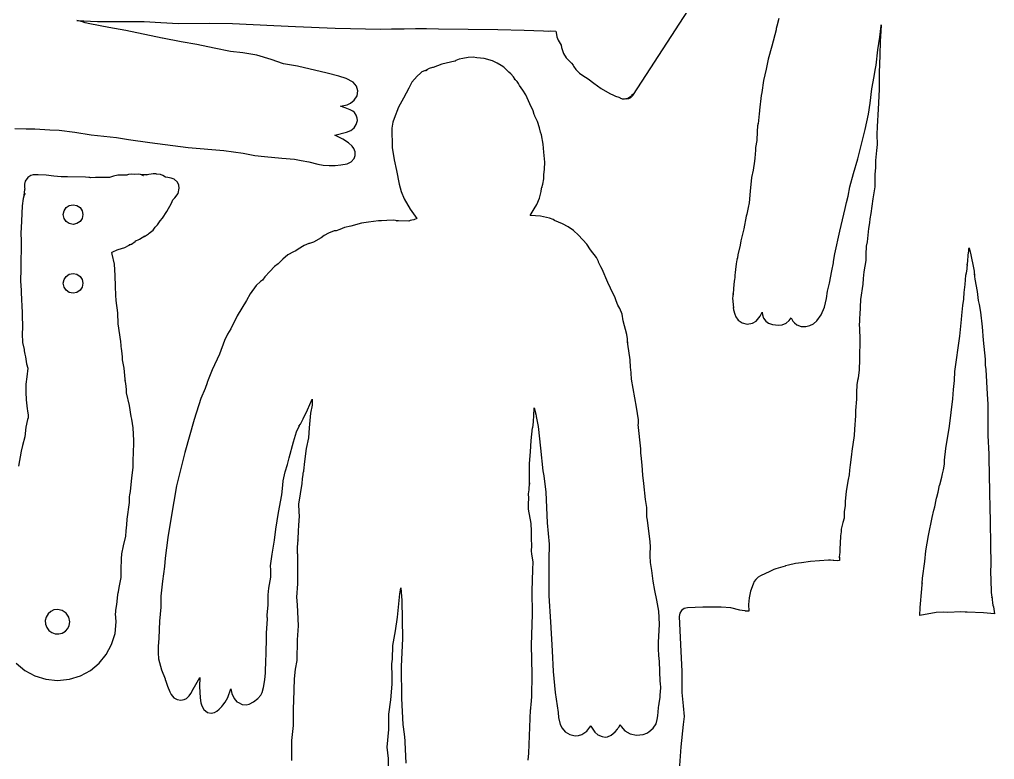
# Model space of a CAD drawing. Extents: x -40 to 800, y 150 to 800.
# Drawn here: x 147.8 to 346.3, y 571.8 to 722.4 of the extents above; entities that cross this region are included whole.
import ezdxf

# ---------------------------------------------------------------- set-up
doc = ezdxf.new("R2010")
doc.units = 0

msp = doc.modelspace()

# ---------------------------------------------------------------- linework, layer by layer
for p, q in [((272.835, 707.08), (293.193, 738.574)), ((302.41, 722.563), (301.99, 721.009)), ((160.186, 722.033), (159.502, 722.188)), ((159.502, 722.188), (163.731, 721.993)), ((160.863, 721.854), (160.186, 722.033)), ((161.023, 721.79), (160.863, 721.854)), ((161.197, 721.718), (161.023, 721.79)), ((162.145, 721.513), (161.197, 721.718)), ((166.022, 720.746), (162.145, 721.513)), ((163.731, 721.993), (168.545, 721.975875)), ((169.457, 720.123), (166.022, 720.746)), ((168.545, 721.975875), (173.179, 721.976)), ((173.179, 721.976), (176.590375, 721.756375)), ((176.590375, 721.756375), (180.181, 721.563)), ((180.181, 721.563), (186.493, 721.648)), ((186.493, 721.648), (191.203, 721.58)), ((191.203, 721.58), (199.574, 721.152)), ((199.574, 721.152), (204.044, 720.978)), ((204.044, 720.978), (212.065, 720.6)), ((212.065, 720.6), (221.369, 720.427)), ((221.369, 720.427), (223.535, 720.478)), ((223.535, 720.478), (226.106, 720.461)), ((226.106, 720.461), (228.423, 720.565)), ((228.423, 720.565), (230.67325, 720.559625)), ((230.67325, 720.559625), (233.099, 720.462)), ((233.099, 720.462), (245.203, 720.375)), ((301.886, 720.559), (301.862, 720.391)), ((301.99, 721.009), (301.886, 720.559)), ((322.975, 718.801), (323.217, 721.104)), ((323.248, 721.247), (323.075, 718.948)), ((323.217, 721.104), (323.248, 721.261)), ((323.248, 721.261), (323.248, 721.247)), ((176.903, 718.566), (169.457, 720.123)), ((176.949, 718.558), (176.903, 718.566)), ((180.764, 717.823), (176.949, 718.558)), ((245.203, 720.375), (250.55, 720.22)), ((250.55, 720.22), (254.503, 720.059)), ((254.503, 720.059), (255.579375, 720.02075)), ((255.579375, 720.02075), (255.95, 720.059)), ((255.95, 720.059), (257.012, 719.992)), ((257.012, 719.992), (257.037, 719.701)), ((257.037, 719.701), (257.190125, 718.858)), ((257.190125, 718.858), (257.455, 718.15)), ((301.845, 720.25), (301.004, 716.952)), ((301.862, 720.391), (301.845, 720.25)), ((322.55, 716.227), (322.975, 718.801)), ((323.075, 718.948), (323.04, 717.934)), ((183.957, 717.3), (180.764, 717.823)), ((187.440875, 716.510125), (183.957, 717.3)), ((190.747, 715.835), (187.440875, 716.510125)), ((257.455, 718.15), (258.069, 717.136)), ((258.069, 717.136), (258.172125, 716.651875)), ((258.172125, 716.651875), (258.552, 715.465)), ((301.004, 716.952), (300.226, 714.279)), ((323.04, 717.934), (322.974, 715.134)), ((193.279, 715.58675), (190.747, 715.835)), ((196.15, 715.151), (193.279, 715.58675)), ((199.07425, 714.21075), (196.15, 715.151)), ((239.133, 714.676), (238.074, 714.471)), ((240.1825, 714.6785), (239.133, 714.676)), ((240.926, 714.594), (240.1825, 714.6785)), ((242.411625, 714.41775), (240.926, 714.594)), ((258.552, 715.465), (259.090125, 714.57)), ((259.090125, 714.57), (259.623, 714.065)), ((322.21, 713.085), (322.55, 716.227)), ((322.974, 715.134), (322.818, 711.544)), ((201.595, 713.383), (199.07425, 714.21075)), ((204.422, 712.892), (201.595, 713.383)), ((210.462, 711.444), (204.422, 712.892)), ((231.89125, 712.59225), (231.221, 712.393)), ((232.002, 712.583), (231.89125, 712.59225)), ((233.77, 713.26), (232.002, 712.583)), ((236.413, 713.907), (233.77, 713.26)), ((236.483, 713.921), (236.413, 713.907)), ((236.632, 714.019), (236.483, 713.921)), ((237.313, 714.303), (236.632, 714.019)), ((238.074, 714.471), (237.313, 714.303)), ((244.081, 713.985), (242.411625, 714.41775)), ((245.073625, 713.50925), (244.081, 713.985)), ((245.848, 713.008), (245.073625, 713.50925)), ((246.432, 712.649), (245.848, 713.008)), ((247.035, 712.085), (246.432, 712.649)), ((259.623, 714.065), (260.223, 713.516)), ((260.223, 713.516), (260.536, 713.073)), ((260.536, 713.073), (260.57025, 712.91275)), ((260.57025, 712.91275), (261.065, 712.214)), ((300.226, 714.279), (299.804, 712.278)), ((321.999, 712.063), (322.21, 713.085)), ((212.811, 710.834), (210.462, 711.444)), ((214.29775, 710.39775), (212.811, 710.834)), ((228.762, 710.845), (227.718625, 709.597375)), ((229.452, 711.462), (228.762, 710.845)), ((229.725125, 711.699875), (229.452, 711.462)), ((230.29, 711.961), (229.725125, 711.699875)), ((230.481, 711.99), (230.29, 711.961)), ((230.569, 712.029), (230.481, 711.99)), ((230.841, 712.046), (230.489, 711.992)), ((230.489, 711.992), (230.62, 712.024)), ((230.595, 712.089125), (230.569, 712.029)), ((231.221, 712.393), (230.595, 712.089125)), ((230.62, 712.024), (230.841, 712.046)), ((247.441, 711.674), (247.035, 712.085)), ((247.825, 711.32), (247.441, 711.674)), ((248.416, 710.708), (247.825, 711.32)), ((248.755, 710.184), (248.416, 710.708)), ((261.065, 712.214), (261.814375, 711.48025)), ((261.814375, 711.48025), (262.488, 710.991)), ((262.488, 710.991), (263.61, 710.317)), ((299.804, 712.278), (299.253, 709.962)), ((321.353, 708.233), (321.802, 710.746)), ((321.802, 710.746), (321.999, 712.063)), ((322.818, 711.544), (322.842, 708.105)), ((215.765, 709.609), (214.29775, 710.39775)), ((216.435828, 708.810625), (215.765, 709.609)), ((216.706625, 707.83525), (216.435828, 708.810625)), ((227.718625, 709.597375), (227.06, 708.391)), ((249.109, 709.787), (248.533, 710.322)), ((248.533, 710.322), (248.6045, 710.25975)), ((248.6045, 710.25975), (248.82, 710.091)), ((248.82, 710.091), (248.755, 710.184)), ((249.392, 709.357), (249.109, 709.787)), ((249.608, 708.947), (249.392, 709.357)), ((249.916, 708.478), (249.608, 708.947)), ((263.61, 710.317), (264.743, 709.397)), ((264.743, 709.397), (266.20425, 708.319125)), ((299.253, 709.962), (298.943, 707.523)), ((215.975, 705.952), (216.559109, 706.8325)), ((216.559109, 706.8325), (216.706625, 707.83525)), ((227.06, 708.391), (225.963, 706.361)), ((250.307875, 707.98625), (249.916, 708.478)), ((250.9, 707.076), (250.307875, 707.98625)), ((251.713, 705.195), (250.9, 707.076)), ((266.20425, 708.319125), (267.982, 707.284)), ((267.982, 707.284), (268.274, 707.164)), ((268.274, 707.164), (268.485, 707.094)), ((268.485, 707.094), (268.589, 707.064)), ((268.589, 707.064), (269.182, 706.759)), ((269.182, 706.759), (269.83, 706.542)), ((269.83, 706.542), (270.066, 706.473)), ((271.495625, 706.293875), (272.277, 706.678)), ((272.277, 706.678), (271.658, 706.318)), ((272.256547, 706.513672), (272.684, 706.88)), ((272.407, 706.825), (272.645, 707.155)), ((272.546, 706.988), (272.407, 706.825)), ((272.645, 707.155), (272.546, 706.988)), ((272.684, 706.88), (272.835, 707.08)), ((298.792, 706.903), (298.488, 703.923)), ((298.943, 707.523), (298.792, 706.903)), ((320.961, 705.32), (321.353, 708.233)), ((322.842, 708.105), (322.635, 704.105)), ((213.171, 704.733), (214.50775, 705.02525)), ((214.131, 704.41), (213.171, 704.733)), ((214.50775, 705.02525), (215.23425, 705.377906)), ((215.23425, 705.377906), (215.975, 705.952)), ((225.008125, 704.559), (224.111, 702.259)), ((225.963, 706.361), (225.008125, 704.559)), ((252.405, 703.763), (251.713, 705.195)), ((270.066, 706.473), (270.002, 706.46175)), ((270.002, 706.46175), (270.523, 706.26)), ((270.523, 706.26), (270.991547, 706.208734)), ((270.991547, 706.208734), (271.495625, 706.293875)), ((271.655, 706.318), (271.246625, 706.222875)), ((271.246625, 706.222875), (271.292, 706.241)), ((271.292, 706.241), (271.842125, 706.324625)), ((271.658, 706.318), (271.655, 706.318)), ((271.842125, 706.324625), (272.256547, 706.513672)), ((320.616, 703.111), (320.961, 705.32)), ((215.14, 703.971), (214.131, 704.41)), ((215.676125, 703.74025), (215.14, 703.971)), ((215.990359, 703.453219), (215.676125, 703.74025)), ((216.354, 702.881), (215.990359, 703.453219)), ((216.565266, 702.307188), (216.354, 702.881)), ((252.615, 703.047), (252.405, 703.763)), ((252.72, 702.747), (252.615, 703.047)), ((252.735, 702.711), (252.72, 702.747)), ((253.299, 701.649), (252.735, 702.711)), ((298.367, 703.157), (298.171, 701.129)), ((298.458, 703.792), (298.367, 703.157)), ((298.488, 703.923), (298.458, 703.792)), ((319.952, 700.012), (320.616, 703.111)), ((322.635, 704.105), (322.411, 700.573)), ((215.933, 700.348875), (216.366, 701.014)), ((216.366, 701.014), (216.599625, 701.8095)), ((216.599625, 701.8095), (216.565266, 702.307188)), ((223.819875, 701.462625), (223.612, 700.229)), ((224.111, 702.259), (223.819875, 701.462625)), ((253.703125, 700.298375), (253.299, 701.649)), ((298.062, 700.714), (298.012, 699.551)), ((298.159625, 701.196), (298.062, 700.714)), ((298.171, 701.129), (298.159625, 701.196)), ((146.865, 700.202), (149.203, 700.117)), ((149.203, 700.117), (150.949, 700.151)), ((150.949, 700.151), (154.009, 699.947)), ((154.009, 699.947), (155.901, 699.847)), ((155.901, 699.847), (159.100875, 699.4415)), ((159.100875, 699.4415), (162.45, 698.928)), ((162.45, 698.928), (167.584, 698.395)), ((212.03, 698.839), (214.399, 699.426)), ((213.637, 698.004), (212.03, 698.839)), ((214.399, 699.426), (215.299, 699.791)), ((215.299, 699.791), (215.933, 700.348875)), ((223.612, 700.229), (223.688, 696.328)), ((253.868, 699.448), (253.703125, 700.298375)), ((253.8985, 699.439125), (253.868, 699.448)), ((254.073, 698.939), (253.8985, 699.439125)), ((254.424, 696.997625), (254.073, 698.939)), ((298.012, 699.551), (297.888, 697.738)), ((318.453, 694.039), (319.952, 700.012)), ((322.411, 700.573), (322.378, 698.945)), ((322.378, 698.945), (322.401, 696.934)), ((167.584, 698.395), (170.014, 697.988)), ((170.014, 697.988), (174.343, 697.347)), ((174.343, 697.347), (182.133, 696.357)), ((214.79, 697.28), (213.637, 698.004)), ((215.543, 696.607125), (214.79, 697.28)), ((254.556, 695.369), (254.424, 696.997625)), ((297.888, 697.738), (297.67, 696.333)), ((322.401, 696.934), (322.267, 695.704)), ((182.133, 696.357), (189.455, 695.688)), ((189.455, 695.688), (193.325, 695.207)), ((193.325, 695.207), (195.735, 694.689)), ((195.735, 694.689), (197.692, 694.515)), ((215.88125, 696.100859), (215.543, 696.607125)), ((216.128, 695.425), (215.88125, 696.100859)), ((215.944, 694.083), (216.147375, 694.72025)), ((216.147375, 694.72025), (216.128, 695.425)), ((223.688, 696.328), (224.099, 693.82125)), ((254.741, 693.363), (254.556, 695.369)), ((297.555, 694.943), (297.506, 694.152)), ((297.643, 695.756), (297.555, 694.943)), ((297.67, 696.333), (297.643, 695.756)), ((322.267, 695.704), (322.095, 693.658)), ((197.692, 694.515), (201.203, 694.134)), ((201.203, 694.134), (203.817, 693.924)), ((203.817, 693.924), (205.179, 693.657)), ((205.179, 693.657), (206.701, 693.422)), ((206.701, 693.422), (208.559, 692.96025)), ((208.559, 692.96025), (209.659469, 692.752062)), ((209.659469, 692.752062), (210.891, 692.665)), ((210.891, 692.665), (211.546, 692.668)), ((211.52975, 692.667625), (211.677, 692.674)), ((211.546, 692.668), (211.52975, 692.667625)), ((211.677, 692.674), (212.062, 692.696)), ((212.062, 692.696), (213.208, 692.793)), ((213.208, 692.793), (214.518, 693.037)), ((214.518, 693.037), (215.346, 693.422)), ((215.346, 693.422), (215.944, 694.083)), ((224.099, 693.82125), (224.597, 691.625)), ((254.69125, 691.911625), (254.741, 693.363)), ((297.464, 693.543), (297.144, 691.697)), ((297.506, 694.152), (297.464, 693.543)), ((317.621, 691.068), (318.453, 694.039)), ((322.086, 692.79), (322.051, 692.224)), ((322.095, 693.658), (322.073, 693.007)), ((322.073, 693.007), (322.086, 692.79)), ((150.581, 690.737), (150.138125, 690.644375)), ((151.142, 690.772), (150.581, 690.737)), ((151.553875, 690.754375), (151.142, 690.772)), ((151.638, 690.745), (151.553875, 690.754375)), ((153.271, 690.684), (151.638, 690.745)), ((154.812, 690.518), (153.271, 690.684)), ((167.868, 690.704), (166.978625, 690.506125)), ((169.703, 690.708), (167.868, 690.704)), ((169.801, 690.732), (169.703, 690.708)), ((170.037, 690.8315), (169.801, 690.732)), ((170.669, 690.895), (170.037, 690.8315)), ((171.158, 690.86), (170.669, 690.895)), ((172.114, 690.867), (171.158, 690.86)), ((172.468, 690.827), (172.114, 690.867)), ((173.08, 690.624), (172.468, 690.827)), ((173.497, 690.757), (172.718, 690.764)), ((172.718, 690.764), (172.76, 690.751)), ((172.76, 690.751), (173.012625, 690.6485)), ((173.820625, 690.756375), (173.497, 690.757)), ((175.025, 690.972), (173.782, 690.74)), ((173.782, 690.74), (173.820625, 690.756375)), ((175.671, 690.965375), (175.025, 690.972)), ((175.75, 690.928), (175.671, 690.965375)), ((176.498109, 690.815188), (175.75, 690.928)), ((177.032375, 690.618), (176.498109, 690.815188)), ((224.597, 691.625), (225.116, 688.855875)), ((254.555125, 689.982125), (254.58, 690.734)), ((254.58, 690.734), (254.69125, 691.911625)), ((297.144, 691.697), (296.8, 690.204)), ((316.866, 688.344), (317.621, 691.068)), ((321.928, 690.805), (321.911, 688.3)), ((322.051, 692.224), (321.928, 690.805)), ((148.963375, 689.480375), (148.839, 688.874)), ((148.839, 688.874), (148.858, 688.197)), ((149.495, 690.239), (148.963375, 689.480375)), ((150.138125, 690.644375), (149.495, 690.239)), ((156.313, 690.361), (154.812, 690.518)), ((157.592, 690.352), (156.313, 690.361)), ((161.251, 690.258), (157.592, 690.352)), ((161.963, 690.227), (161.251, 690.258)), ((162.046, 690.218), (161.963, 690.227)), ((162.155, 690.203), (162.046, 690.218)), ((162.283, 690.176), (162.155, 690.203)), ((163.327, 690.189), (162.283, 690.176)), ((165.189, 690.232), (163.327, 690.189)), ((166.175, 690.228), (165.189, 690.232)), ((166.588, 690.333), (166.175, 690.228)), ((166.978625, 690.506125), (166.588, 690.333)), ((173.012625, 690.6485), (173.08, 690.624)), ((177.54, 690.278), (177.032375, 690.618)), ((178.009, 690.222), (177.54, 690.278)), ((178.68, 690.08), (178.009, 690.222)), ((179.290375, 689.8665), (178.68, 690.08)), ((179.996, 689.239), (179.290375, 689.8665)), ((180.252344, 688.690562), (179.996, 689.239)), ((180.3345, 688.06825), (180.252344, 688.690562)), ((225.116, 688.855875), (225.524844, 687.361672)), ((254.12, 688.176), (254.387, 688.886)), ((254.387, 688.886), (254.555125, 689.982125)), ((296.8, 690.204), (296.55175, 687.423125)), ((148.869, 687.755), (148.735, 686.569)), ((148.965, 686.995), (148.754, 686.543)), ((148.779, 686.633), (148.965, 686.995)), ((148.858, 688.197), (148.892, 687.828)), ((148.892, 687.828), (148.869, 687.755)), ((179.48, 686.11125), (180.103, 686.989)), ((180.103, 686.989), (180.3345, 688.06825)), ((225.524844, 687.361672), (226.148, 685.852)), ((253.669, 686.048), (254.005, 687.393)), ((254.005, 687.393), (254.102, 687.999)), ((254.102, 687.999), (254.154875, 688.268625)), ((254.154875, 688.268625), (254.12, 688.176)), ((296.55175, 687.423125), (296.344, 685.045)), ((316.495, 686.438), (316.866, 688.344)), ((321.911, 688.3), (321.531, 685.884)), ((148.577, 685.915), (148.372, 684.483)), ((148.7, 686.426), (148.577, 685.915)), ((148.722, 686.471), (148.7, 686.426)), ((148.735, 686.569), (148.722, 686.471)), ((148.754, 686.543), (148.779, 686.633)), ((148.754, 686.543), (148.754, 686.543)), ((177.818, 683.319), (178.743, 685.018)), ((178.743, 685.018), (179.07, 685.676)), ((179.07, 685.676), (179.48, 686.11125)), ((226.148, 685.852), (227.37575, 683.75125)), ((253.13275, 684.706), (253.669, 686.048)), ((296.344, 685.045), (296.132, 684.102)), ((315.871, 683.938), (316.179, 685.16)), ((316.179, 685.16), (316.495, 686.438)), ((321.531, 685.884), (321.102, 682.874)), ((148.372, 684.483), (148.219, 681.358)), ((156.74, 682.689), (156.89725, 683.467672)), ((156.89725, 683.467672), (157.326, 684.103375)), ((157.326, 684.103375), (157.96175, 684.531891)), ((157.96175, 684.531891), (158.74, 684.689)), ((158.74, 684.689), (159.518828, 684.531891)), ((159.518828, 684.531891), (160.154875, 684.103375)), ((160.154875, 684.103375), (160.583734, 683.467672)), ((160.583734, 683.467672), (160.741, 682.689)), ((176.952, 681.952), (177.818, 683.319)), ((227.37575, 683.75125), (228.719, 681.868)), ((251.812, 682.513), (252.601, 683.85)), ((252.601, 683.85), (253.13275, 684.706)), ((295.878, 682.773), (295.743, 682.328)), ((296.132, 684.102), (295.878, 682.773)), ((314.844, 679.334), (315.871, 683.938)), ((321.102, 682.874), (320.92, 681.839)), ((148.219, 681.358), (148.104, 678.814)), ((156.89725, 681.91075), (156.74, 682.689)), ((157.326, 681.275), (156.89725, 681.91075)), ((157.96175, 680.84625), (157.326, 681.275)), ((158.74, 680.689), (157.96175, 680.84625)), ((159.518828, 680.846109), (158.74, 680.689)), ((160.154875, 681.274625), (159.518828, 680.846109)), ((160.583734, 681.910328), (160.154875, 681.274625)), ((160.741, 682.689), (160.583734, 681.910328)), ((175.919, 680.578), (176.487, 681.419)), ((176.487, 681.419), (176.952, 681.952)), ((217.459, 680.939), (215.279, 680.35)), ((218.859, 681.114), (217.459, 680.939)), ((220.936, 681.384), (218.859, 681.114)), ((221.513, 681.384), (220.936, 681.384)), ((222.5825, 681.49875), (221.513, 681.384)), ((224.045, 681.528), (222.5825, 681.49875)), ((224.68225, 681.434375), (224.045, 681.528)), ((224.954, 681.419), (224.559625, 681.4215)), ((224.559625, 681.4215), (224.727, 681.391)), ((224.727, 681.391), (224.68225, 681.434375)), ((224.957, 681.419), (224.954, 681.419)), ((227.063, 681.319), (224.957, 681.419)), ((227.361, 681.446), (227.063, 681.319)), ((227.698, 681.553), (227.361, 681.446)), ((228.07, 681.622), (227.698, 681.553)), ((228.719, 681.868), (228.07, 681.622)), ((251.814, 682.513), (251.812, 682.513)), ((253.879625, 682.380125), (251.814, 682.513)), ((255.712, 681.954), (253.879625, 682.380125)), ((256.466, 681.649875), (255.712, 681.954)), ((256.716, 681.492), (256.466, 681.649875)), ((258.332, 680.794), (256.716, 681.492)), ((259.512, 680.204), (258.332, 680.794)), ((295.743, 682.328), (295.261, 679.784)), ((320.841, 680.996), (320.624, 679.813)), ((320.92, 681.839), (320.841, 680.996)), ((148.104, 678.814), (148.156, 677.427)), ((173.71, 678.505), (174.099, 678.788)), ((174.099, 678.788), (174.243, 678.861)), ((174.243, 678.861), (175.01575, 679.523125)), ((175.01575, 679.523125), (175.454, 680.087)), ((175.454, 680.087), (175.919, 680.578)), ((210.737, 678.918), (209.824, 678.387)), ((211.8775, 679.34675), (210.737, 678.918)), ((212.307, 679.381), (211.8775, 679.34675)), ((213.004, 679.672), (212.307, 679.381)), ((214.007, 680.039), (213.004, 679.672)), ((215.279, 680.35), (214.007, 680.039)), ((260.609922, 679.426469), (259.512, 680.204)), ((261.627875, 678.51075), (260.609922, 679.426469)), ((295.261, 679.784), (294.646, 677.325)), ((313.807, 674.674), (314.844, 679.334)), ((320.624, 679.813), (320.358, 677.151)), ((148.156, 677.427), (148.104, 671.577)), ((170.595, 676.684), (171.3595, 677.176625)), ((171.3595, 677.176625), (171.464063, 677.302891)), ((171.407, 677.292), (172.268, 677.694)), ((171.464063, 677.302891), (171.407, 677.292)), ((172.268, 677.694), (173.352, 678.324)), ((173.258, 678.243125), (173.71, 678.505)), ((173.352, 678.324), (173.258, 678.243125)), ((206.892, 676.817), (206.737, 676.765)), ((207.708, 677.037), (206.892, 676.817)), ((209.247, 677.973), (207.708, 677.037)), ((209.824, 678.387), (209.247, 677.973)), ((263.287, 676.648), (261.627875, 678.51075)), ((294.646, 677.325), (294.507, 676.419)), ((320.358, 677.151), (320.185, 676.277)), ((166.656, 674.986), (166.681, 674.995)), ((166.714, 674.646), (166.656, 674.986)), ((166.681, 674.995), (167.126625, 675.211875)), ((167.117, 675.245), (167.132, 675.249)), ((167.126625, 675.211875), (167.117, 675.245)), ((167.132, 675.249), (167.119, 675.246)), ((167.119, 675.246), (167.122, 675.249)), ((167.122, 675.249), (167.457, 675.343)), ((167.457, 675.343), (167.724, 675.482)), ((167.724, 675.482), (167.943, 675.539)), ((167.943, 675.539), (169.239, 675.969)), ((169.239, 675.969), (170.002, 676.362)), ((170.002, 676.362), (170.395, 676.6)), ((170.395, 676.6), (170.161625, 676.512375)), ((170.161625, 676.512375), (170.307, 676.583)), ((170.307, 676.583), (170.395, 676.6)), ((170.395, 676.6), (170.595, 676.684)), ((203.59125, 675.12125), (202.469, 674.459)), ((204.07, 675.266), (203.59125, 675.12125)), ((204.551, 675.669875), (204.07, 675.266)), ((205.764, 676.382), (204.551, 675.669875)), ((206.737, 676.765), (205.764, 676.382)), ((264.085, 675.493), (263.287, 676.648)), ((265.267, 673.913), (264.085, 675.493)), ((294.507, 676.419), (294.056, 674.499)), ((320.185, 676.277), (320.096375, 674.5795)), ((340.919, 674.4), (341.071, 675.288)), ((341.071, 675.288), (341.093, 675.76)), ((341.093, 675.76), (341.129, 675.923)), ((341.129, 675.926), (341.505, 674.504)), ((341.129, 675.923), (341.129, 675.926)), ((167.134, 672.585), (166.714, 674.646)), ((200.771, 672.909), (200.489, 672.658)), ((201.462, 673.584), (200.771, 672.909)), ((202.469, 674.459), (201.462, 673.584)), ((265.65625, 673.13), (265.267, 673.913)), ((265.669, 672.962), (265.65625, 673.13)), ((265.936, 672.437), (265.669, 672.962)), ((293.759, 673.104), (293.681, 672.575)), ((293.92, 673.648), (293.759, 673.104)), ((293.955, 673.875), (293.876, 673.531)), ((293.876, 673.531), (293.917875, 673.63225)), ((293.917875, 673.63225), (293.92, 673.648)), ((294.056, 674.499), (293.955, 673.875)), ((313.164, 671.225), (313.494, 672.879)), ((313.494, 672.879), (313.497375, 672.838)), ((313.497375, 672.838), (313.521, 673.076)), ((313.518, 673.149), (313.807, 674.674)), ((313.521, 673.076), (313.518, 673.149)), ((320.106, 673.341), (319.67, 671.01)), ((320.096375, 674.5795), (320.106, 673.341)), ((340.828, 672.753), (340.874, 673.201)), ((340.874, 673.201), (340.919, 674.4)), ((341.505, 674.504), (341.999, 671.848)), ((148.104, 671.577), (148.065, 669.219)), ((167.307625, 670.25225), (167.134, 672.585)), ((198.79, 671.121), (197.788, 669.975)), ((199.716375, 672.121625), (198.79, 671.121)), ((200.489, 672.658), (199.716375, 672.121625)), ((266.09, 672.211), (265.936, 672.437)), ((266.17, 672.066), (266.09, 672.211)), ((266.421, 671.585), (266.17, 672.066)), ((267.609, 668.87), (266.421, 671.585)), ((293.526, 670.846), (293.465, 670.422)), ((293.549, 671.543), (293.526, 670.849)), ((293.526, 670.849), (293.526, 670.846)), ((293.681, 672.575), (293.549, 671.543)), ((312.69, 668.698), (313.164, 671.225)), ((319.67, 671.01), (319.587, 669.654)), ((340.484, 670.313), (340.619, 670.836)), ((340.619, 670.836), (340.713, 671.566)), ((340.689, 672.249), (340.702, 672.296)), ((340.702, 672.293), (340.689, 672.249)), ((340.702, 672.296), (340.702, 672.293)), ((340.702, 672.296), (340.702, 672.296)), ((340.713, 671.566), (340.758, 671.979)), ((340.758, 671.979), (340.779, 672.298)), ((340.766, 672.527), (340.828, 672.753)), ((340.779, 672.298), (340.766, 672.527)), ((341.999, 671.848), (342.127, 671.191)), ((342.127, 671.191), (342.178, 670.869)), ((342.178, 670.869), (342.225, 670.406)), ((148.065, 669.219), (148.157, 667.26)), ((156.74, 668.689), (156.89725, 669.46725)), ((156.89725, 669.46725), (157.326, 670.103)), ((157.326, 670.103), (157.96175, 670.53175)), ((157.96175, 670.53175), (158.74, 670.689)), ((158.74, 670.689), (159.518828, 670.53175)), ((159.518828, 670.53175), (160.154875, 670.103)), ((160.154875, 670.103), (160.583734, 669.46725)), ((160.583734, 669.46725), (160.741, 668.689)), ((167.365, 668.062), (167.307625, 670.25225)), ((196.855, 669.03975), (195.981, 668.232)), ((197.264, 669.324), (196.855, 669.03975)), ((197.788, 669.975), (197.264, 669.324)), ((268.673, 666.559), (267.609, 668.87)), ((293.392, 669.528), (293.234, 668.518)), ((293.422, 669.795), (293.392, 669.528)), ((293.465, 670.422), (293.422, 669.795)), ((319.587, 669.654), (319.466, 668.516)), ((340.308, 668.452), (340.484, 670.313)), ((342.225, 670.406), (342.232, 670.556)), ((342.232, 670.556), (342.234, 670.084)), ((342.234, 670.084), (342.304, 669.531)), ((342.304, 669.531), (342.753, 667.024)), ((148.157, 667.26), (148.213, 664.971)), ((156.89725, 667.910328), (156.74, 668.689)), ((157.326, 667.274625), (156.89725, 667.910328)), ((157.96175, 666.846109), (157.326, 667.274625)), ((160.154875, 667.274625), (159.518828, 666.846109)), ((160.583734, 667.910328), (160.154875, 667.274625)), ((160.741, 668.689), (160.583734, 667.910328)), ((167.454, 666.276), (167.365, 668.062)), ((195.981, 668.232), (194.8045, 666.562125)), ((293.234, 668.518), (293.088, 666.54)), ((312.076125, 665.594625), (312.327, 667.122)), ((312.327, 667.122), (312.69, 668.698)), ((319.466, 668.516), (319.046, 665.425)), ((340.113, 666.839), (340.308, 668.452)), ((342.753, 667.024), (342.971, 665.173)), ((148.213, 664.971), (148.294, 664.475)), ((158.74, 666.689), (157.96175, 666.846109)), ((159.518828, 666.846109), (158.74, 666.689)), ((167.486, 665.168), (167.454, 666.276)), ((167.837, 662.714), (167.486, 665.168)), ((194.015, 665.163), (192.127, 662.076)), ((194.8045, 666.562125), (194.015, 665.163)), ((268.988, 665.946), (268.673, 666.559)), ((269.272, 665.133), (268.988, 665.946)), ((269.651, 664.246), (269.272, 665.133)), ((293.003, 666.097), (292.982, 665.662)), ((292.982, 665.662), (293.137, 663.686)), ((293.045, 666.347), (293.003, 666.097)), ((293.07, 666.417), (293.045, 666.347)), ((293.079, 666.445), (293.07, 666.347)), ((293.07, 666.347), (293.07, 666.417)), ((293.133, 666.598), (293.079, 666.445)), ((293.085, 666.519), (293.133, 666.598)), ((293.088, 666.54), (293.085, 666.519)), ((311.703, 663.81), (312.076125, 665.594625)), ((319.046, 665.425), (318.859, 662.266)), ((339.875, 664.189), (340.047, 665.485)), ((340.047, 665.485), (340.051, 665.555)), ((340.051, 665.555), (340.113, 666.839)), ((342.971, 665.173), (343.163, 664.408)), ((148.294, 664.475), (148.362, 662.351)), ((270.013375, 663.538), (269.651, 664.246)), ((270.48, 662.389), (270.013375, 663.538)), ((293.137, 663.686), (293.0975, 663.798875)), ((293.0975, 663.798875), (293.172, 663.275)), ((293.172, 663.275), (293.172, 663.273)), ((293.172, 663.273), (293.42, 662.399)), ((311.024375, 662.2585), (311.703, 663.81)), ((339.666, 662.111), (339.875, 664.189)), ((343.163, 664.408), (343.454, 662.846)), ((148.362, 662.351), (148.465, 659.716)), ((167.936, 660.457), (167.837, 662.714)), ((192.127, 662.076), (190.846, 659.459)), ((270.729, 661.084), (270.48, 662.389)), ((271.443, 658.246), (270.729, 661.084)), ((293.42, 662.399), (293.6405, 661.85725)), ((293.6405, 661.85725), (294.149, 661.197)), ((294.149, 661.197), (294.95125, 660.62325)), ((297.00175, 660.545625), (297.752, 661.008)), ((297.752, 661.008), (298.5845, 661.9885)), ((298.5845, 661.9885), (299.024, 662.846)), ((299.024, 662.846), (299.041125, 662.30475)), ((299.041125, 662.30475), (299.308, 661.564)), ((299.308, 661.564), (299.764375, 660.981625)), ((299.764375, 660.981625), (300.295, 660.604)), ((303.892, 660.59), (304.529625, 661.096)), ((304.529625, 661.096), (304.913, 661.635)), ((304.913, 661.635), (305.258, 661.013)), ((305.258, 661.013), (305.571875, 660.621125)), ((309.445187, 660.464797), (310.126, 661.058)), ((310.126, 661.058), (311.024375, 662.2585)), ((318.815, 660.995), (318.758, 660.244)), ((318.846, 661.711), (318.815, 660.995)), ((318.859, 662.266), (318.846, 661.711)), ((339.225, 657.903), (339.559, 661.347)), ((339.559, 661.347), (339.666, 662.111)), ((343.454, 662.846), (343.815, 659.849)), ((148.465, 659.716), (148.3775, 658.391)), ((168.458, 656.847), (167.936, 660.457)), ((190.846, 659.459), (190.197, 658.309)), ((294.95125, 660.62325), (295.98, 660.354)), ((295.98, 660.354), (297.00175, 660.545625)), ((300.295, 660.604), (301.105, 660.325)), ((301.105, 660.325), (302.298625, 660.153375)), ((302.298625, 660.153375), (303.066859, 660.246953)), ((303.066859, 660.246953), (303.892, 660.59)), ((305.571875, 660.621125), (306.086, 660.209)), ((306.086, 660.209), (306.94425, 659.883125)), ((306.94425, 659.883125), (307.108, 659.912)), ((307.108, 659.912), (307.899063, 659.915141)), ((307.899063, 659.915141), (308.6905, 660.091625)), ((308.6905, 660.091625), (309.445187, 660.464797)), ((318.758, 660.244), (318.794, 659.468)), ((318.794, 659.468), (318.826, 659.2)), ((318.826, 659.2), (318.878, 657.501)), ((343.815, 659.849), (344.012, 657.143)), ((148.3775, 658.391), (148.446, 656.667)), ((189.577, 657.065), (188.535, 654.284)), ((190.197, 658.309), (189.577, 657.065)), ((271.595, 657.358), (271.443, 658.246)), ((271.6, 656.618), (271.595, 657.358)), ((318.878, 657.501), (318.791, 653.156)), ((338.238, 650.767), (339.225, 657.903)), ((344.012, 657.143), (344.382, 653.24)), ((148.446, 656.667), (148.769, 655.235)), ((148.769, 655.235), (148.803, 654.935)), ((168.544, 656.064), (168.458, 656.847)), ((168.538, 655.808), (168.551, 655.89)), ((168.586, 655.394), (168.538, 655.808)), ((168.551, 655.89), (168.544, 656.064)), ((168.733, 654.439), (168.586, 655.394)), ((271.606, 656.752), (271.590625, 656.605125)), ((271.590625, 656.605125), (271.6, 656.618)), ((271.655, 656.296), (271.606, 656.752)), ((272.105, 653.15), (271.655, 656.296)), ((148.803, 654.935), (148.904, 654.27)), ((148.904, 654.27), (149.042, 653.756)), ((149.042, 653.756), (149.249, 652.288)), ((168.789, 653.641), (168.733, 654.439)), ((168.785, 653.397), (168.789, 653.641)), ((168.825, 653.125), (168.785, 653.397)), ((169.149, 651.407), (168.825, 653.125)), ((188.535, 654.284), (187.026, 651.085)), ((272.108, 653.129), (272.105, 653.15)), ((272.193, 651.547), (272.108, 653.129)), ((318.791, 653.156), (318.76, 651.049)), ((344.382, 653.24), (344.428, 652.065)), ((149.249, 652.288), (149.514, 651.417)), ((149.514, 651.417), (149.303, 649.672)), ((169.33, 649.205), (169.149, 651.407)), ((187.026, 651.085), (186.219, 649.063)), ((272.207, 651.486), (272.193, 651.547)), ((272.245, 651.229), (272.207, 651.486)), ((272.332, 650.4), (272.245, 651.229)), ((318.76, 651.049), (318.525, 649.41)), ((344.428, 652.065), (344.542, 651.147)), ((344.542, 651.147), (344.798, 646.101)), ((149.303, 649.672), (149.13675, 648.177125)), ((169.346125, 648.876875), (169.33, 649.205)), ((186.219, 649.063), (186.051, 648.481)), ((272.412, 649.183), (272.332, 650.4)), ((273.455, 643.496), (272.412, 649.183)), ((318.525, 649.41), (318.408, 648.891)), ((338.131, 648.895), (338.238, 650.767)), ((149.13675, 648.177125), (149.11, 646.563)), ((169.466, 648.275), (169.33, 648.914)), ((169.33, 648.914), (169.346125, 648.876875)), ((169.587, 647.091), (169.466, 648.275)), ((169.628, 646.384), (169.587, 647.091)), ((185.605, 647.253), (184.763, 645.242)), ((186.049, 648.421), (185.605, 647.253)), ((186.051, 648.481), (186.049, 648.421)), ((318.25, 648.04), (318.180875, 646.463)), ((318.408, 648.891), (318.25, 648.04)), ((337.84, 645.186), (337.957, 647.078)), ((337.957, 647.078), (338.131, 648.895)), ((149.11, 646.563), (149.15925, 644.991125)), ((170.248, 643.85), (169.628, 646.384)), ((184.763, 645.242), (183.39, 640.965)), ((206.452, 642.963), (207.43, 645.087)), ((207.43, 645.087), (207.43, 644.082)), ((318.195, 645.12), (317.979, 642.794)), ((318.180875, 646.463), (318.195, 645.12)), ((337.143, 639.629), (337.84, 645.186)), ((344.798, 646.101), (344.919, 644.111)), ((149.15925, 644.991125), (149.357, 643.162)), ((149.357, 643.162), (149.462375, 642.714875)), ((170.556, 641.607), (170.248, 643.85)), ((207.399, 643.871), (207.069, 642.275)), ((207.43, 644.082), (207.399, 643.871)), ((252.455, 640.511), (252.607, 643.201)), ((252.607, 643.201), (252.613, 643.378)), ((252.613, 643.378), (252.965, 642.054)), ((273.802, 640.891), (273.455, 643.496)), ((344.919, 644.111), (344.906, 641.985)), ((149.462375, 642.714875), (149.483, 642.714)), ((149.483, 642.714), (149.598, 641.88)), ((149.617, 641.323), (149.484, 640.951)), ((149.598, 641.88), (149.617, 641.323)), ((170.714, 641.065), (170.556, 641.607)), ((170.967, 639.289), (170.714, 641.065)), ((205.011, 640.025), (205.586, 641.092)), ((205.586, 641.092), (206.452, 642.963)), ((207.069, 642.275), (206.798, 639.278)), ((252.965, 642.054), (252.92475, 642.109125)), ((252.92475, 642.109125), (252.967, 641.559)), ((252.967, 641.559), (253.398, 639.53)), ((318.03, 641.75), (317.815, 638.978)), ((317.979, 642.794), (318.03, 641.75)), ((344.906, 641.985), (344.929, 637.736)), ((149.146, 639.413), (148.902, 637.468)), ((149.484, 640.951), (149.146, 639.413)), ((171.134, 636.685), (170.967, 639.289)), ((183.39, 640.965), (181.451875, 634.289)), ((204.241, 638.496), (204.811, 639.759)), ((204.666, 639.643), (205.011, 640.025)), ((204.811, 639.759), (204.666, 639.643)), ((206.798, 639.278), (206.643, 637.257)), ((251.994, 636.731), (252.287, 639.265)), ((252.287, 639.265), (252.29, 639.278)), ((252.29, 639.278), (252.455, 640.511)), ((253.398, 639.53), (253.885125, 635.110375)), ((273.75, 639.975), (273.803, 640.122)), ((274.335, 635.036), (273.75, 639.975)), ((273.827, 640.676), (273.802, 640.891)), ((273.803, 640.122), (273.832, 640.317)), ((273.838, 640.487), (273.827, 640.676)), ((273.832, 640.317), (273.838, 640.487)), ((336.378, 635.09), (337.143, 639.629)), ((148.902, 637.468), (148.421, 635.67)), ((203.583, 636.421), (204.241, 638.496)), ((206.643, 637.257), (206.202, 635.102)), ((317.632, 637.27), (317.294, 635.012)), ((317.745, 637.744), (317.632, 637.27)), ((317.815, 638.978), (317.745, 637.744)), ((344.929, 637.736), (345.127, 633.942)), ((148.421, 635.67), (148.194, 634.524)), ((171.035, 633.703), (171.134, 636.685)), ((202.691, 633.186), (203.583, 636.421)), ((206.202, 635.102), (205.757, 631.89)), ((251.82675, 634.376375), (251.994, 636.731)), ((253.885125, 635.110375), (254.367, 630.534)), ((148.194, 634.524), (147.594, 631.461)), ((170.96, 633.197), (171.035, 633.703)), ((170.997, 632.47375), (170.96, 633.197)), ((181.451875, 634.289), (179.816, 627.508)), ((202.37, 631.847), (202.691, 633.186)), ((251.649, 632.006), (251.82675, 634.376375)), ((274.301, 634.135), (274.335, 635.036)), ((274.32425, 634.147375), (274.301, 634.135)), ((274.397, 633.667), (274.32425, 634.147375)), ((274.598, 631.661), (274.397, 633.667)), ((317.196, 633.842), (316.922, 631.77)), ((317.265, 634.515), (317.196, 633.842)), ((317.294, 635.012), (317.265, 634.515)), ((336.119, 632.679), (336.378, 635.09)), ((345.127, 633.942), (345.205, 628.94)), ((170.675, 629.124), (170.986, 631.218)), ((170.986, 631.218), (170.997, 632.47375)), ((201.901, 630.308), (202.37, 631.847)), ((205.757, 631.89), (205.708, 631.04)), ((251.63, 627.824), (251.649, 632.006)), ((274.727, 629.668), (274.598, 631.661)), ((316.922, 631.77), (316.795, 630.679)), ((335.942, 630.735), (336.086375, 631.86)), ((336.086375, 631.86), (336.119, 632.679)), ((201.517, 628.497), (201.901, 630.308)), ((205.478, 629.795), (205.357, 628.884)), ((205.518, 630.051), (205.478, 629.795)), ((205.553, 630.208), (205.518, 630.051)), ((205.606, 630.384), (205.553, 630.208)), ((205.651, 630.567), (205.606, 630.384)), ((205.708, 631.04), (205.651, 630.567)), ((254.367, 630.534), (254.566, 629.483)), ((254.566, 629.483), (254.941, 626.179)), ((274.895, 627.946), (274.727, 629.668)), ((316.728, 629.683), (316.523, 628.75)), ((316.795, 630.679), (316.728, 629.683)), ((335.15, 627.695), (335.568, 629.209)), ((335.568, 629.209), (335.71, 629.924)), ((335.71, 629.924), (335.942, 630.735)), ((170.442, 626.309), (170.675, 629.124)), ((179.816, 627.508), (178.67, 621.092)), ((201.241, 625.662), (201.466, 627.61)), ((201.466, 627.61), (201.517, 628.497)), ((205.286, 627.967), (204.646, 623.76)), ((205.357, 628.884), (205.286, 627.967)), ((251.5945, 626.65), (251.622, 628.059)), ((251.622, 628.059), (251.63, 627.824)), ((275.258, 624.684), (274.895, 627.946)), ((316.523, 628.75), (316.203, 626.79)), ((334.839, 626.217), (335.129, 627.597)), ((335.129, 627.597), (335.15, 627.695)), ((345.205, 628.94), (345.303, 626.986)), ((170.2, 624.106), (170.253, 625.272)), ((170.253, 625.272), (170.282, 625.59)), ((170.282, 625.59), (170.301, 625.629)), ((170.301, 625.629), (170.442, 626.309)), ((200.574375, 622.07525), (201.241, 625.662)), ((251.471, 625.814), (251.5945, 626.65)), ((251.489, 624.945), (251.471, 625.814)), ((254.941, 626.179), (255.259, 619.943)), ((316.076, 626.356), (315.874, 624.317)), ((316.179625, 626.760125), (316.076, 626.356)), ((316.203, 626.79), (316.179625, 626.760125)), ((334.564, 625.146), (334.839, 626.217)), ((345.303, 626.986), (345.347, 622.142)), ((169.724, 620.668), (170.2, 624.106)), ((204.646, 623.76), (204.665875, 622.201625)), ((251.442, 622.752), (251.446, 623.802)), ((251.446, 623.802), (251.489, 624.945)), ((275.498, 623.076), (275.258, 624.684)), ((315.871, 623.434), (315.677, 622.252)), ((315.874, 624.317), (315.871, 623.434)), ((333.929, 622.529), (334.127, 623.193)), ((334.127, 623.193), (334.43, 624.642)), ((334.43, 624.642), (334.501, 624.956)), ((334.501, 624.956), (334.509, 624.975)), ((334.509, 624.975), (334.564, 625.146)), ((199.976, 618.667), (200.574375, 622.07525)), ((204.778, 621.325), (204.623, 619.472)), ((204.665875, 622.201625), (204.778, 621.325)), ((251.949, 619.839), (251.442, 622.752)), ((275.558, 621.191), (275.498, 623.076)), ((315.709, 621.645), (315.664, 620.895)), ((315.677, 622.252), (315.709, 621.645)), ((333.574, 621.02), (333.929, 622.529)), ((345.347, 622.142), (345.402, 621.204)), ((345.402, 621.204), (345.424, 620.307)), ((169.51, 618.29), (169.662, 619.511)), ((169.662, 619.511), (169.724, 620.668)), ((178.67, 621.092), (178.012125, 616.970875)), ((204.623, 619.472), (204.532, 618.272)), ((252.07, 618.251625), (251.949, 619.839)), ((255.259, 619.943), (255.624, 615.592)), ((275.646, 620.507), (275.558, 621.191)), ((276.204, 616.07), (275.646, 620.507)), ((315.454, 619.982), (315.096, 618.631)), ((315.664, 620.895), (315.454, 619.982)), ((332.855, 617.373), (333.574, 621.02)), ((345.424, 620.307), (345.479, 615.408)), ((169.012125, 615.251625), (169.442, 617.237)), ((169.442, 617.237), (169.51, 618.29)), ((199.767, 616.388), (199.976, 618.667)), ((204.532, 617.854), (204.497, 617.11)), ((204.532, 618.272), (204.521, 617.984)), ((204.521, 617.984), (204.532, 617.854)), ((252.053, 616.734), (252.07, 618.251625)), ((314.92, 617.307), (314.861, 615.765)), ((315.056, 618.088), (314.92, 617.307)), ((315.096, 618.631), (315.056, 618.088)), ((332.291, 614.226), (332.855, 617.373)), ((168.631, 613.609), (169.012125, 615.251625)), ((178.012125, 616.970875), (177.472, 612.774)), ((199.26225, 613.55475), (199.767, 616.388)), ((204.456, 616.461), (204.373, 614.998)), ((204.497, 617.11), (204.453, 616.45)), ((204.453, 616.45), (204.463125, 616.487)), ((204.463125, 616.487), (204.456, 616.461)), ((252.017, 614.241), (252.088, 615.26)), ((252.088, 615.26), (252.053, 616.734)), ((255.624, 615.592), (255.553, 612.442)), ((276.298, 615.081), (276.204, 616.07)), ((314.861, 615.765), (314.795, 614.737)), ((345.479, 615.408), (345.523, 611.701)), ((168.56, 612.593), (168.631, 613.609)), ((198.93, 611.194), (199.26225, 613.55475)), ((204.373, 614.998), (204.357, 614.127)), ((204.357, 614.127), (204.362, 613.966)), ((204.362, 613.966), (204.383, 613.786)), ((204.383, 613.786), (204.415, 613.575)), ((204.415, 613.575), (204.425, 613.215)), ((252.104, 613.575), (252.017, 614.241)), ((252.384, 611.981), (252.104, 613.575)), ((276.175, 613.247), (276.192, 614.32)), ((276.192, 614.32), (276.249, 614.483)), ((276.249, 614.483), (276.302, 614.984)), ((276.302, 614.984), (276.298, 615.081)), ((314.76, 613.535), (314.710625, 612.91125)), ((314.81, 613.834), (314.76, 613.535)), ((314.795, 614.737), (314.795, 613.918)), ((314.795, 613.918), (314.802125, 613.815625)), ((314.802125, 613.815625), (314.81, 613.834)), ((332.108, 612.099), (332.291, 614.226)), ((168.511, 610.472), (168.56, 612.593)), ((177.472, 612.774), (177.352, 611.071)), ((204.425, 613.215), (204.407, 611.058)), ((252.353, 610.378), (252.384, 611.981)), ((255.553, 612.442), (255.59, 605.088)), ((276.303, 611.894), (276.175, 613.247)), ((276.55, 610.269), (276.303, 611.894)), ((304.345, 611.357), (303.743, 611.164)), ((305.77425, 611.6545), (304.345, 611.357)), ((307.013, 611.829), (305.77425, 611.6545)), ((308.832, 612.106), (307.013, 611.829)), ((312.5, 612.343), (308.832, 612.106)), ((312.888, 612.364), (312.5, 612.343)), ((313.43, 612.305), (312.888, 612.364)), ((313.614, 612.283), (313.43, 612.305)), ((314.439, 612.24), (313.614, 612.283)), ((314.707, 612.25), (314.439, 612.24)), ((314.715, 612.25), (314.707, 612.25)), ((314.710625, 612.91125), (314.727516, 612.840875)), ((314.723, 612.25), (314.715, 612.25)), ((314.749, 612.934), (314.723, 612.25)), ((314.727516, 612.840875), (314.749, 612.934)), ((331.657, 608.67), (332.108, 612.099)), ((345.523, 611.701), (345.49, 609.862)), ((168.504, 608.805), (168.511, 610.472)), ((177.352, 611.071), (176.905375, 608.0505)), ((199, 610.358), (198.93, 611.194)), ((198.981, 608.881), (199, 610.358)), ((204.407, 611.058), (204.427, 607.542)), ((252.212, 606.078), (252.353, 610.378)), ((276.79025, 608.084375), (276.55, 610.269)), ((300.583, 610.071), (298.694, 609.184)), ((301.366, 610.46), (300.583, 610.071)), ((301.76875, 610.591375), (301.366, 610.46)), ((303.665, 611.147), (301.762, 610.572)), ((301.762, 610.572), (301.76875, 610.591375)), ((303.743, 611.164), (303.665, 611.147)), ((345.49, 609.862), (345.523, 608.41)), ((168.153, 607.141), (168.504, 608.805)), ((176.905375, 608.0505), (176.602, 605.021)), ((198.565, 606.661), (198.981, 608.881)), ((204.427, 607.542), (204.248, 604.834)), ((277.128, 606.16), (276.79025, 608.084375)), ((297.156, 607.453), (296.644812, 606.032359)), ((297.4, 607.998), (297.156, 607.453)), ((297.699, 608.394), (297.4, 607.998)), ((298.166, 608.862), (297.699, 608.394)), ((298.647875, 609.187625), (298.166, 608.862)), ((298.694, 609.184), (298.647875, 609.187625)), ((331.485, 606.529), (331.543, 607.421)), ((331.542625, 607.69125), (331.543, 607.729)), ((331.543, 607.421), (331.542625, 607.69125)), ((331.543, 607.729), (331.550266, 607.602375)), ((331.550266, 607.602375), (331.562125, 607.6865)), ((331.562125, 607.6865), (331.657, 608.67)), ((345.523, 608.41), (345.597, 605.792)), ((167.923, 605.72), (167.86225, 605.53425)), ((167.86225, 605.53425), (167.881, 605.674)), ((167.876, 605.286), (167.923, 605.72)), ((167.881, 605.674), (167.917, 605.796)), ((167.917, 605.796), (167.923, 605.72)), ((167.923, 605.72), (167.989, 605.963)), ((167.989, 605.963), (168.153, 607.141)), ((198.433, 605.266), (198.565, 606.661)), ((224.776, 600.778), (225.255, 605.491)), ((225.255, 605.491), (225.46, 606.698)), ((225.46, 606.698), (225.459, 606.697)), ((225.459, 606.697), (225.689, 604.122)), ((252.229, 601.377), (252.212, 606.078)), ((277.5825, 604.21825), (277.128, 606.16)), ((296.644812, 606.032359), (296.32675, 604.684375)), ((331.18, 602.708), (331.485, 606.529)), ((345.597, 605.792), (345.745, 604.816)), ((167.651, 603.321), (167.876, 605.286)), ((176.602, 605.021), (176.587, 602.768)), ((198.47, 603.174), (198.433, 605.266)), ((204.248, 604.834), (204.379, 603.264)), ((225.689, 604.122), (225.813, 596.411)), ((255.59, 605.088), (255.927, 599.81)), ((277.953, 601.984), (277.5825, 604.21825)), ((296.32675, 604.684375), (296.202562, 603.342953)), ((296.202562, 603.342953), (296.273, 601.942)), ((345.745, 604.816), (345.770375, 604.737125)), ((345.770375, 604.737125), (345.753, 604.797)), ((345.753, 604.797), (345.791, 604.599)), ((345.791, 604.599), (345.826, 604.327)), ((345.826, 604.327), (345.892, 603.691)), ((345.892, 603.691), (345.976, 603.2)), ((153.643031, 601.410703), (153.261, 600.775)), ((154.182, 601.897625), (153.643031, 601.410703)), ((154.837969, 602.209234), (154.182, 601.897625)), ((155.571, 602.319), (154.837969, 602.209234)), ((156.52775, 602.128375), (155.571, 602.319)), ((157.339, 601.586), (156.52775, 602.128375)), ((157.8805, 600.775625), (157.339, 601.586)), ((167.381, 601.455), (167.425, 601.764)), ((167.532, 599.833), (167.381, 601.455)), ((167.412, 601.924), (167.434, 602.059)), ((167.436, 601.934), (167.412, 601.924)), ((167.425, 601.764), (167.436, 601.934)), ((167.434, 602.064), (167.451, 602.183)), ((167.436, 602.049), (167.434, 602.064)), ((167.434, 602.059), (167.436, 602.049)), ((167.451, 602.183), (167.651, 603.321)), ((176.587, 602.768), (176.302, 599.9)), ((198.221, 601.212), (198.47, 603.174)), ((204.379, 603.264), (204.55, 598.983)), ((252.035, 595.054), (252.229, 601.377)), ((278.082, 599.32), (277.953, 601.984)), ((282.258672, 601.576094), (282.129, 600.916)), ((282.612875, 602.122), (282.258672, 601.576094)), ((283.141641, 602.501406), (282.612875, 602.122)), ((283.795, 602.662), (283.141641, 602.501406)), ((286.922, 602.811), (283.795, 602.662)), ((288.981, 602.774), (286.922, 602.811)), ((290.639625, 602.807125), (288.981, 602.774)), ((292.602, 602.655), (290.639625, 602.807125)), ((294.429, 602.161), (292.602, 602.655)), ((294.478, 602.175625), (294.429, 602.161)), ((294.959, 602.125), (294.478, 602.175625)), ((295.548, 602.015), (294.959, 602.125)), ((295.636, 601.974), (295.548, 602.015)), ((295.891, 601.948), (295.636, 601.974)), ((296.273, 601.942), (295.891, 601.948)), ((331.113, 601.055), (331.18, 602.708)), ((334.395, 601.688), (331.113, 601.055)), ((335.862375, 601.745), (334.395, 601.688)), ((336.795, 601.688), (335.862375, 601.745)), ((339.449, 601.819), (336.795, 601.688)), ((340.309, 601.785), (339.449, 601.819)), ((340.709, 601.741), (340.309, 601.785)), ((344.06, 601.647), (340.709, 601.741)), ((346.296, 601.422), (344.06, 601.647)), ((345.976, 603.2), (346.093, 602.834)), ((346.093, 602.834), (346.296, 601.422)), ((153.261, 600.775), (153.081875, 600.055891)), ((153.081875, 600.055891), (153.11875, 599.330875)), ((158.071, 599.819), (157.8805, 600.775625)), ((157.961234, 599.085547), (158.071, 599.819)), ((167.288184, 597.413766), (167.532, 599.818)), ((167.532, 599.818), (167.532, 599.833)), ((176.302, 599.9), (176.193, 596.481)), ((198.079, 597.546), (198.294, 600.325)), ((198.234, 600.949), (198.221, 601.212)), ((198.265, 600.709), (198.234, 600.949)), ((198.278, 600.607), (198.265, 600.709)), ((198.2905, 600.6175), (198.278, 600.607)), ((198.294, 600.325), (198.2905, 600.6175)), ((224.382, 597.943), (224.776, 600.778)), ((255.927, 599.81), (256.244, 593.884)), ((282.129, 600.916), (282.3595, 595.1985)), ((153.11875, 599.330875), (153.36225, 598.646922)), ((153.36225, 598.646922), (153.803, 598.051)), ((153.803, 598.051), (154.398922, 597.61025)), ((154.398922, 597.61025), (155.082875, 597.36675)), ((155.807891, 597.329875), (156.527, 597.509)), ((156.527, 597.509), (157.162703, 597.890891)), ((157.162703, 597.890891), (157.649625, 598.429625)), ((157.649625, 598.429625), (157.961234, 599.085547)), ((166.589281, 595.171625), (167.288184, 597.413766)), ((198.101, 595.868), (198.079, 597.546)), ((204.55, 598.983), (204.337, 596.112)), ((223.839, 595.012), (224.382, 597.943)), ((277.87, 595.593), (278.082, 599.32)), ((155.082875, 597.36675), (155.807891, 597.329875)), ((176.193, 596.481), (176.079, 594.753)), ((198.09, 595.399), (198.097, 595.705)), ((198.097, 595.705), (198.101, 595.868)), ((204.337, 596.112), (204.303, 591.912)), ((225.813, 596.411), (225.53, 590.739)), ((277.888, 594.312), (277.87, 595.593)), ((165.484113, 593.140422), (166.589281, 595.171625)), ((176.079, 594.753), (176.040625, 593.5205)), ((176.040625, 593.5205), (176.147, 592.246)), ((198.027, 593.048), (198.043, 593.563)), ((198.043, 593.563), (198.067, 594.488)), ((198.067, 594.488), (198.09, 595.399)), ((223.731, 592.169), (223.839, 595.012)), ((252.176, 589.156), (252.035, 595.054)), ((256.244, 593.884), (256.45625, 589.682875)), ((277.954, 592.955), (277.888, 594.312)), ((282.3595, 595.1985), (282.656, 589.67)), ((164.0215, 591.369), (165.484113, 593.140422)), ((176.147, 592.246), (176.75975, 590.0255)), ((197.922, 589.394), (197.941, 592.095)), ((197.941, 592.095), (198.027, 593.048)), ((204.303, 591.912), (203.965, 590.198)), ((223.648, 591.227), (223.731, 592.169)), ((278.096, 591.702), (277.954, 592.955)), ((278.237, 587.745), (278.096, 591.702)), ((147.124625, 591.374375), (148.895982, 589.911643)), ((148.895982, 589.911643), (150.927203, 588.806297)), ((160.219219, 588.800875), (162.250262, 589.906203)), ((162.250262, 589.906203), (164.0215, 591.369)), ((176.75975, 590.0255), (177.464, 588.168)), ((203.965, 590.198), (203.742, 588.23)), ((223.643, 590.816), (223.648, 591.227)), ((223.671, 589.001), (223.643, 590.816)), ((225.53, 590.739), (225.584, 584.196)), ((256.45625, 589.682875), (256.838, 585.421)), ((282.656, 589.67), (282.656, 585.423)), ((150.927203, 588.806297), (153.169479, 588.107146)), ((153.169479, 588.107146), (155.574, 587.863)), ((155.574, 587.863), (155.571, 587.861)), ((155.571, 587.861), (155.574, 587.861)), ((155.573, 587.858), (157.977191, 588.101859)), ((155.574, 587.861), (155.573, 587.858)), ((157.977191, 588.101859), (160.219219, 588.800875)), ((177.464, 588.168), (177.488875, 588.084875)), ((177.488875, 588.084875), (177.615, 587.701)), ((177.615, 587.701), (177.964, 586.682)), ((183.161, 586.123), (184.568, 588.491)), ((184.568, 588.491), (184.491625, 586.61975)), ((197.485, 586.442), (197.736, 587.998)), ((197.736, 587.998), (197.922, 589.394)), ((203.742, 588.23), (203.613, 583.705)), ((223.66, 587.128), (223.671, 589.001)), ((252.085, 584.515), (252.176, 589.156)), ((278.247, 587.665), (278.237, 587.745)), ((278.298, 587.29), (278.247, 587.665)), ((177.964, 586.682), (178.425, 585.545)), ((178.425, 585.545), (178.673, 585.000125)), ((182.682, 585.193), (183.086, 585.943)), ((183.086, 585.943), (183.198, 586.183)), ((183.238, 586.253125), (183.161, 586.123)), ((183.198, 586.183), (183.238, 586.253125)), ((184.491625, 586.61975), (184.629, 584.339)), ((190.209, 584.423), (190.864, 586.181)), ((190.864, 586.181), (191.080125, 585.209875)), ((197.255625, 585.4135), (197.485, 586.442)), ((223.391875, 583.924375), (223.66, 587.128)), ((278.259, 584.875), (278.382, 586.337)), ((278.382, 586.337), (278.298, 587.29)), ((178.673, 585.000125), (179.26, 584.333)), ((179.26, 584.333), (179.89525, 583.970125)), ((179.89525, 583.970125), (180.664, 583.836)), ((180.664, 583.836), (181.333625, 583.973125)), ((181.333625, 583.973125), (181.809, 584.228)), ((181.809, 584.228), (182.3685, 584.735625)), ((182.3685, 584.735625), (182.682, 585.193)), ((184.629, 584.339), (184.748875, 583.34025)), ((189.680375, 583.4835), (190.209, 584.423)), ((191.080125, 585.209875), (191.531, 584.181)), ((191.531, 584.181), (192.073125, 583.507625)), ((192.073125, 583.507625), (192.376, 583.354)), ((194.607875, 583.034), (195.449, 583.528)), ((195.449, 583.528), (196.346, 584.226)), ((196.346, 584.226), (196.947953, 584.844781)), ((196.947953, 584.844781), (197.255625, 585.4135)), ((203.613, 583.705), (203.525, 582.189)), ((223.036, 580.975), (223.391875, 583.924375)), ((225.584, 584.196), (225.854, 578.888)), ((251.988, 582.976), (252.085, 584.515)), ((256.838, 585.421), (257.458, 581.349)), ((278.069, 583.229), (278.201, 583.988)), ((278.201, 583.988), (278.265, 584.456)), ((278.27, 584.829), (278.259, 584.875)), ((278.265, 584.456), (278.27, 584.829)), ((282.656, 585.423), (282.922625, 582.714375)), ((184.748875, 583.34025), (184.946391, 582.686094)), ((184.946391, 582.686094), (185.333, 581.971)), ((185.333, 581.971), (186.091375, 581.379)), ((187.537, 581.36), (187.993, 581.628)), ((187.993, 581.628), (188.476, 582.038)), ((188.476, 582.038), (188.866, 582.42)), ((188.866, 582.42), (189.021, 582.586)), ((189.021, 582.586), (189.238, 582.859)), ((189.238, 582.859), (189.680375, 583.4835)), ((192.376, 583.354), (193.169, 583.005)), ((193.169, 583.005), (193.986078, 582.908406)), ((193.986078, 582.908406), (194.607875, 583.034)), ((203.525, 582.189), (203.507, 578.678)), ((251.539, 573.069), (251.875, 581.909)), ((251.875, 581.909), (251.885, 582.116)), ((251.885, 582.116), (251.931, 582.309)), ((251.931, 582.309), (251.988, 582.976)), ((277.755, 580.699), (277.914, 582.304)), ((277.914, 582.304), (277.944, 582.819)), ((277.944, 582.819), (277.95, 582.907)), ((277.95, 582.907), (278.009, 583.026)), ((278.009, 583.026), (278.069, 583.229)), ((282.922625, 582.714375), (283.097, 580.524)), ((186.091375, 581.379), (186.855, 581.204)), ((186.855, 581.204), (187.537, 581.36)), ((223.002, 579.416), (223.036, 580.975)), ((257.458, 581.349), (257.565375, 580.32975)), ((257.565375, 580.32975), (257.897, 578.937)), ((277.406, 579.044), (277.663, 579.930375)), ((277.663, 579.930375), (277.755, 580.699)), ((283.097, 580.524), (282.899, 578.884)), ((203.507, 578.678), (203.225, 575.649)), ((222.684, 574.291), (222.989, 577.909)), ((222.989, 577.909), (223.002, 579.416)), ((225.854, 578.888), (226.144375, 576.937125)), ((257.897, 578.937), (258.2765, 578.153375)), ((258.2765, 578.153375), (258.923, 577.402)), ((263.337, 577.535), (264.113, 578.656)), ((264.113, 578.656), (264.141, 578.591)), ((264.141, 578.591), (264.921125, 577.368375)), ((269.073, 577.403), (269.565, 577.983)), ((269.565, 577.983), (269.722, 578.198)), ((269.722, 578.198), (269.863, 578.413)), ((269.863, 578.413), (270.076, 578.892)), ((270.076, 578.892), (270.293, 578.478)), ((270.293, 578.478), (271.070125, 577.609625)), ((271.070125, 577.609625), (272.157, 576.985)), ((275.955, 577.384), (276.824125, 578.125125)), ((276.824125, 578.125125), (277.406, 579.044)), ((282.899, 578.884), (282.421125, 574.340125)), ((203.225, 575.649), (203.194, 571.608)), ((226.144375, 576.937125), (226.269, 575.647)), ((226.269, 575.647), (226.259, 575.296)), ((258.923, 577.402), (259.862625, 576.853625)), ((259.862625, 576.853625), (260.956, 576.621)), ((260.956, 576.621), (261.637547, 576.669031)), ((261.637547, 576.669031), (262.292375, 576.86125)), ((262.292375, 576.86125), (263.337, 577.535)), ((264.921125, 577.368375), (265.536984, 576.832484)), ((265.536984, 576.832484), (266.404, 576.433)), ((266.404, 576.433), (267.019797, 576.333469)), ((267.019797, 576.333469), (267.536875, 576.39575)), ((267.536875, 576.39575), (268.276, 576.732)), ((268.276, 576.732), (269.073, 577.403)), ((272.157, 576.985), (273.4235, 576.7565)), ((273.4235, 576.7565), (274.768, 576.882)), ((274.768, 576.882), (275.4965, 577.12475)), ((275.4965, 577.12475), (275.955, 577.384)), ((222.916, 571.989), (222.684, 574.291)), ((226.259, 575.296), (226.494, 571.028)), ((282.421125, 574.340125), (282.1, 569.638)), ((222.936, 568.646), (222.916, 571.989)), ((251.376, 571.645), (251.539, 573.069))]:
    msp.add_line(p, q)

doc.saveas('drawing.dxf')
